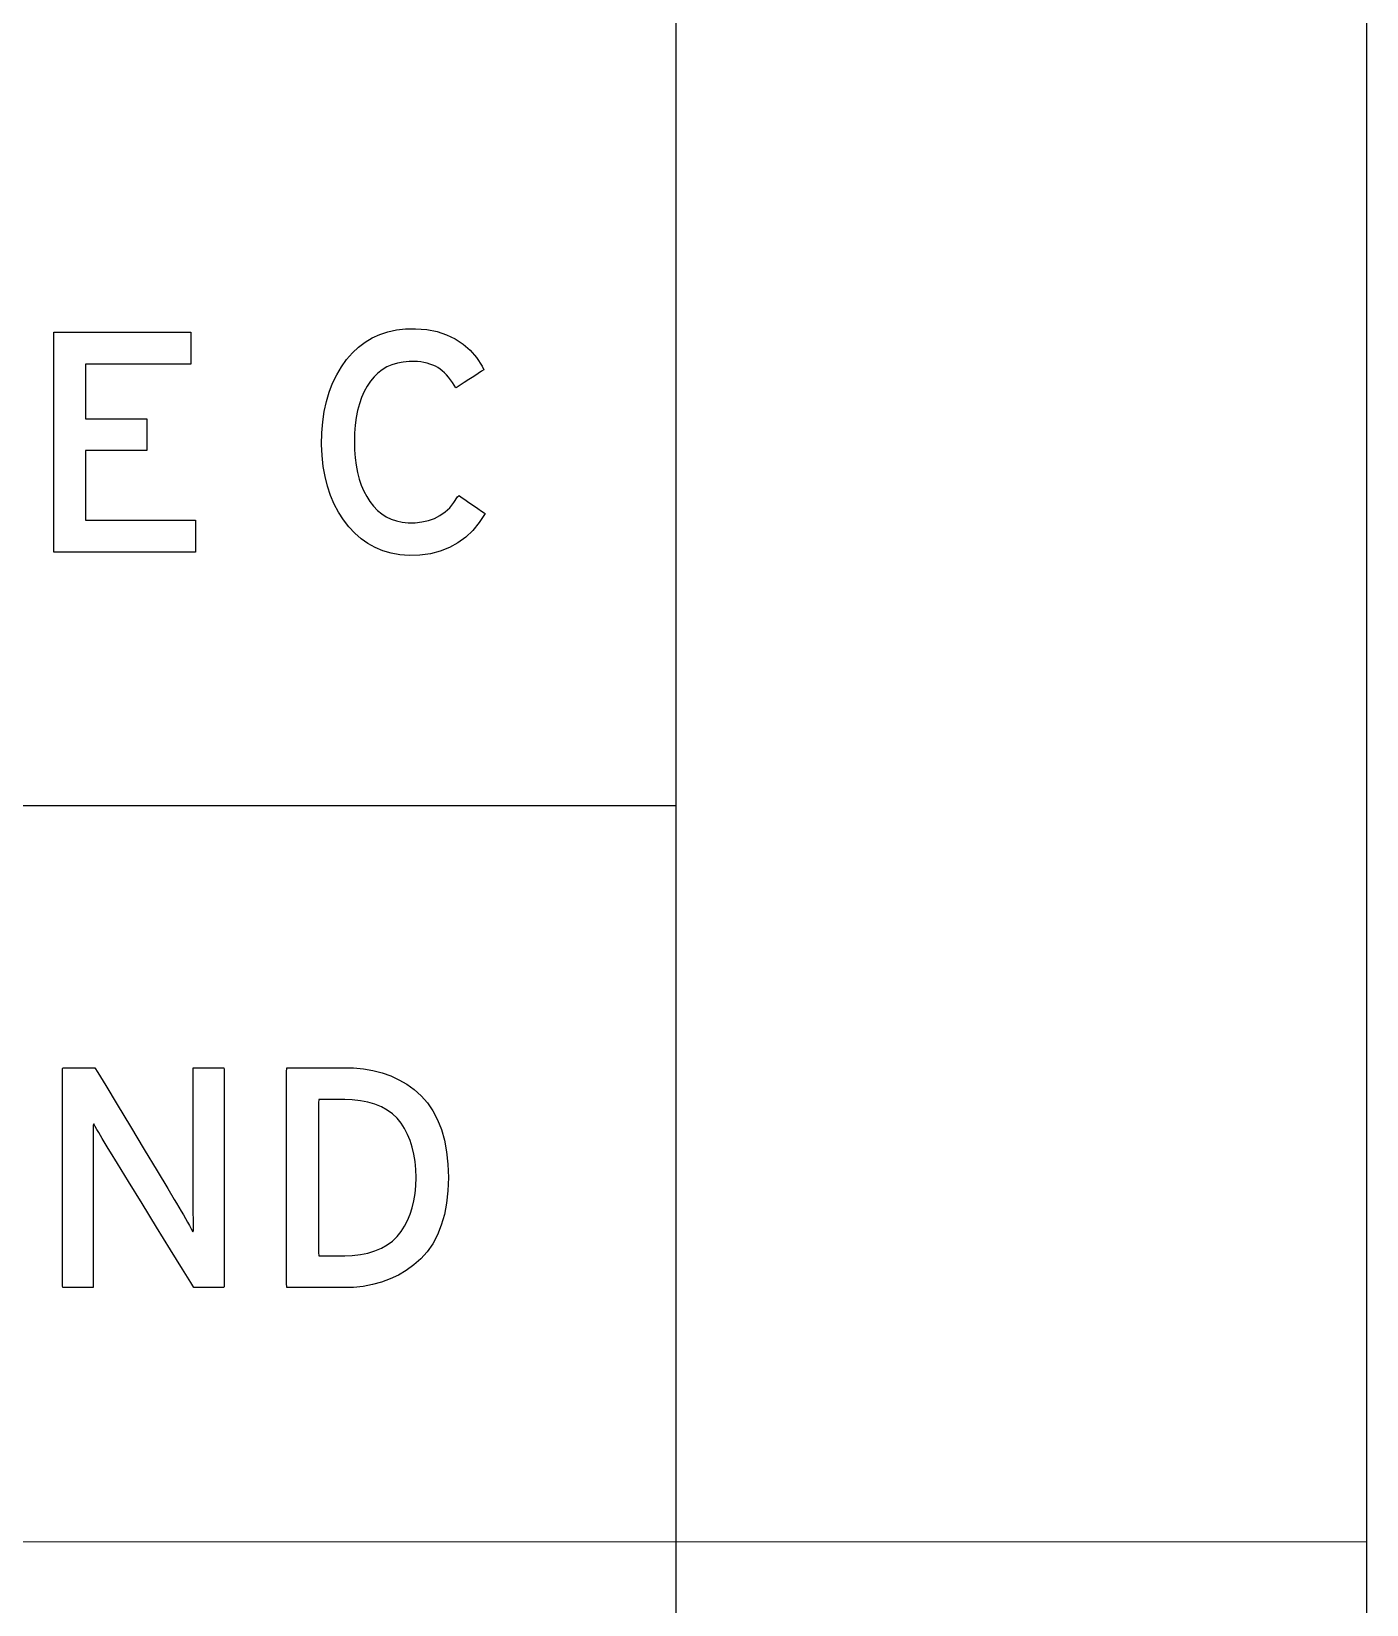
# Model space of a CAD drawing. Extents: x 1 to 47.7, y 0.2 to 35.
# Drawn here: x 23.657 to 24.247, y 10.037 to 10.732 of the extents above; entities that cross this region are included whole.
import ezdxf

# ---------------------------------------------------------------- set-up
doc = ezdxf.new("R2010")
doc.units = 0
doc.header["$MEASUREMENT"] = 0
for name, color, linetype in [('4_1__4U__UP_TO_ONE_IO_BOAR', 7, 'CONTINUOUS'), ('4_2__4U__FRONT_PANEL_W_24_', 7, 'CONTINUOUS'), ('5_1___24__TARGET_LEDS___12', 7, 'CONTINUOUS')]:
    doc.layers.add(name, color=color, linetype=linetype)

msp = doc.modelspace()

# ---------------------------------------------------------------- linework, layer by layer
at = {"layer": '4_1__4U__UP_TO_ONE_IO_BOAR'}
for points in [[(24.24675, 11.36878), (24.24675, 8.65629)], [(23.66649, 10.50197), (23.66649, 10.59915), (23.72716, 10.59915), (23.72716, 10.58505), (23.6806, 10.58505), (23.6806, 10.56089), (23.70764, 10.56089), (23.70764, 10.5468), (23.6806, 10.5468), (23.6806, 10.51607), (23.72919, 10.51607), (23.72919, 10.50197), (23.66649, 10.50197)], [(21.57681, 10.06468), (24.24675, 10.06479)]]:
    msp.add_lwpolyline(points, dxfattribs=at)
for points in [[(23.85714, 10.51899), (23.85459, 10.51505), (23.85175, 10.51157), (23.8486, 10.50857), (23.84515, 10.50603), (23.8414, 10.50397), (23.83735, 10.50237), (23.83299, 10.50125), (23.82834, 10.50059), (23.82361, 10.50044), (23.81954, 10.50079), (23.81569, 10.50149), (23.81204, 10.50255), (23.8086, 10.50396), (23.80538, 10.50572), (23.80236, 10.50784), (23.79955, 10.51031), (23.79696, 10.51314), (23.79454, 10.51626), (23.79236, 10.5196), (23.79046, 10.52317), (23.78884, 10.52698), (23.78749, 10.53102), (23.78643, 10.5353), (23.78564, 10.53982), (23.78514, 10.54458), (23.78491, 10.54957), (23.78501, 10.55464), (23.78541, 10.5595), (23.78608, 10.56412), (23.78703, 10.56851), (23.78827, 10.57268), (23.78978, 10.57661), (23.79157, 10.58031), (23.79363, 10.58378), (23.79598, 10.58701), (23.79849, 10.58994), (23.80121, 10.59251), (23.80414, 10.59473), (23.80728, 10.5966), (23.81064, 10.59812), (23.8142, 10.5993), (23.81798, 10.60012), (23.82196, 10.60059), (23.82645, 10.60067), (23.83136, 10.60025), (23.83592, 10.59936), (23.84013, 10.598), (23.84398, 10.59617), (23.84748, 10.59388), (23.85063, 10.59111), (23.85342, 10.58788), (23.85587, 10.58418), (23.85657, 10.58246), (23.85564, 10.58185), (23.85408, 10.58085), (23.85213, 10.57959), (23.85, 10.57822), (23.84792, 10.57688), (23.84612, 10.57572), (23.84483, 10.57488), (23.84426, 10.57452), (23.84355, 10.57567), (23.84272, 10.57693), (23.84187, 10.57811), (23.84099, 10.57921), (23.8401, 10.58023), (23.83918, 10.58117), (23.83824, 10.58203), (23.83728, 10.58281), (23.83628, 10.5835), (23.83519, 10.58409), (23.83403, 10.58461), (23.8328, 10.58506), (23.83151, 10.58543), (23.83015, 10.58573), (23.82873, 10.58595), (23.82724, 10.58611), (23.82568, 10.58619), (23.8236, 10.58617), (23.82091, 10.58592), (23.81838, 10.58544), (23.816, 10.58471), (23.81378, 10.58374), (23.81172, 10.58253), (23.80981, 10.58107), (23.80807, 10.57938), (23.80647, 10.57745), (23.80501, 10.57526), (23.80371, 10.57286), (23.80258, 10.57028), (23.80162, 10.56751), (23.80083, 10.56455), (23.80022, 10.56141), (23.79978, 10.55807), (23.79951, 10.55455), (23.79941, 10.55085), (23.79949, 10.54716), (23.79973, 10.54365), (23.80015, 10.54033), (23.80074, 10.5372), (23.8015, 10.53425), (23.80244, 10.53148), (23.80355, 10.52889), (23.80483, 10.52649), (23.80627, 10.52426), (23.80784, 10.52219), (23.80957, 10.52039), (23.81146, 10.51884), (23.8135, 10.51755), (23.8157, 10.51651), (23.81805, 10.51574), (23.82056, 10.51521), (23.82323, 10.51495), (23.82621, 10.51495), (23.82926, 10.51526), (23.8321, 10.51588), (23.83475, 10.51683), (23.8372, 10.5181), (23.83946, 10.51968), (23.84151, 10.52158), (23.84337, 10.52381), (23.84502, 10.52635), (23.84567, 10.52692), (23.84663, 10.52625), (23.84815, 10.5252), (23.85002, 10.52391), (23.85202, 10.52253), (23.85394, 10.5212), (23.85558, 10.52007), (23.85671, 10.51928)], [(23.72843, 10.17699), (23.72707, 10.17921), (23.72341, 10.18515), (23.71815, 10.19369), (23.71197, 10.20373), (23.70555, 10.21416), (23.69956, 10.22389), (23.69469, 10.23179), (23.69162, 10.23678), (23.69064, 10.23839), (23.68973, 10.23991), (23.68885, 10.24139), (23.68799, 10.24283), (23.68717, 10.24422), (23.68638, 10.24557), (23.68561, 10.24688), (23.68488, 10.24815), (23.68417, 10.24937), (23.68388, 10.24858), (23.68388, 10.24624), (23.68389, 10.24383), (23.6839, 10.24134), (23.68391, 10.23878), (23.68393, 10.23614), (23.68395, 10.23343), (23.68398, 10.23065), (23.68401, 10.22778), (23.68401, 10.226), (23.68401, 10.22148), (23.68401, 10.21467), (23.68401, 10.2065), (23.68401, 10.19786), (23.68401, 10.18968), (23.68401, 10.18288), (23.68401, 10.17835), (23.684, 10.17699), (23.68337, 10.17699), (23.68194, 10.17699), (23.67995, 10.17699), (23.67767, 10.17699), (23.67533, 10.17699), (23.67319, 10.17699), (23.67149, 10.17699), (23.67048, 10.17699), (23.67032, 10.17767), (23.67032, 10.18397), (23.67032, 10.19542), (23.67032, 10.21028), (23.67032, 10.22677), (23.67032, 10.24314), (23.67032, 10.25762), (23.67032, 10.26845), (23.67032, 10.27386), (23.67059, 10.27417), (23.67177, 10.27417), (23.67363, 10.27417), (23.67593, 10.27417), (23.67839, 10.27417), (23.68076, 10.27417), (23.68278, 10.27417), (23.68418, 10.27417), (23.68471, 10.27417), (23.68601, 10.27201), (23.68949, 10.26623), (23.69451, 10.25792), (23.7004, 10.24815), (23.70653, 10.23799), (23.71223, 10.22853), (23.71688, 10.22083), (23.7198, 10.21598), (23.72079, 10.21432), (23.72184, 10.21252), (23.72285, 10.21078), (23.72382, 10.2091), (23.72474, 10.20748), (23.72562, 10.20593), (23.72645, 10.20444), (23.72725, 10.20301), (23.72799, 10.20164), (23.72828, 10.20242), (23.72826, 10.20483), (23.72823, 10.20731), (23.72821, 10.20985), (23.7282, 10.21246), (23.72818, 10.21515), (23.72817, 10.21789), (23.72817, 10.22071), (23.72816, 10.2236), (23.72816, 10.22537), (23.72816, 10.22988), (23.72816, 10.23665), (23.72816, 10.24479), (23.72816, 10.25339), (23.72816, 10.26153), (23.72816, 10.26831), (23.72816, 10.27281), (23.72817, 10.27417), (23.72881, 10.27417), (23.73024, 10.27417), (23.73222, 10.27417), (23.73451, 10.27417), (23.73685, 10.27417), (23.73899, 10.27417), (23.74069, 10.27417), (23.74169, 10.27417), (23.74186, 10.27349), (23.74186, 10.26719), (23.74186, 10.25573), (23.74186, 10.24088), (23.74186, 10.22438), (23.74186, 10.20802), (23.74186, 10.19354), (23.74186, 10.18271), (23.74186, 10.17729), (23.74161, 10.17699), (23.74051, 10.17699), (23.73877, 10.17699), (23.73662, 10.17699), (23.73432, 10.17699), (23.73211, 10.17699), (23.73023, 10.17699), (23.72892, 10.17699)], [(23.84101, 10.22558), (23.84076, 10.21974), (23.84015, 10.21429), (23.83917, 10.20923), (23.83782, 10.20456), (23.8361, 10.20027), (23.83401, 10.19637), (23.83156, 10.19286), (23.82874, 10.18973), (23.8256, 10.187), (23.8223, 10.18461), (23.81882, 10.18255), (23.81518, 10.18081), (23.81137, 10.1794), (23.8074, 10.17831), (23.80326, 10.17755), (23.79895, 10.17711), (23.7951, 10.17699), (23.79384, 10.17699), (23.79099, 10.17699), (23.78708, 10.17699), (23.78262, 10.17699), (23.77812, 10.17699), (23.7741, 10.17699), (23.77107, 10.17699), (23.76955, 10.17699), (23.76946, 10.17896), (23.76946, 10.18741), (23.76946, 10.20073), (23.76946, 10.21697), (23.76946, 10.23419), (23.76946, 10.25043), (23.76946, 10.26374), (23.76946, 10.27219), (23.76955, 10.27417), (23.77107, 10.27417), (23.7741, 10.27417), (23.77812, 10.27417), (23.78262, 10.27417), (23.78708, 10.27417), (23.79099, 10.27417), (23.79384, 10.27417), (23.7951, 10.27417), (23.79902, 10.27409), (23.8034, 10.2737), (23.8076, 10.27298), (23.81162, 10.27193), (23.81545, 10.27055), (23.81911, 10.26885), (23.82258, 10.26682), (23.82588, 10.26447), (23.82897, 10.26175), (23.83174, 10.25861), (23.83414, 10.25508), (23.83619, 10.25115), (23.83787, 10.24683), (23.8392, 10.24211), (23.84016, 10.23699), (23.84077, 10.23148)], [(23.82663, 10.22558), (23.82653, 10.22921), (23.82622, 10.23266), (23.82571, 10.23594), (23.82499, 10.23903), (23.82407, 10.24194), (23.82294, 10.24467), (23.82161, 10.24723), (23.82007, 10.2496), (23.81828, 10.25179), (23.81622, 10.25374), (23.81389, 10.25542), (23.81131, 10.25685), (23.80847, 10.25801), (23.80538, 10.25892), (23.80203, 10.25956), (23.79842, 10.25995), (23.79512, 10.26007), (23.79455, 10.26007), (23.79326, 10.26007), (23.7915, 10.26007), (23.78949, 10.26007), (23.78747, 10.26007), (23.78566, 10.26007), (23.78429, 10.26007), (23.78361, 10.26007), (23.78357, 10.25867), (23.78357, 10.25267), (23.78357, 10.24322), (23.78357, 10.23169), (23.78357, 10.21947), (23.78357, 10.20794), (23.78357, 10.19849), (23.78357, 10.19249), (23.78361, 10.19109), (23.78429, 10.19109), (23.78566, 10.19109), (23.78747, 10.19109), (23.78949, 10.19109), (23.7915, 10.19109), (23.79326, 10.19109), (23.79455, 10.19109), (23.79512, 10.19109), (23.79842, 10.19121), (23.80203, 10.1916), (23.80538, 10.19226), (23.80847, 10.19319), (23.81131, 10.19438), (23.81389, 10.19584), (23.81622, 10.19756), (23.81828, 10.19954), (23.82007, 10.20176), (23.82161, 10.20413), (23.82294, 10.20667), (23.82407, 10.20939), (23.82499, 10.21228), (23.82571, 10.21534), (23.82622, 10.21858), (23.82653, 10.22199)]]:
    msp.add_lwpolyline(points, close=True, dxfattribs=at)
at = {"layer": '4_2__4U__FRONT_PANEL_W_24_'}
for points in [[(23.94141, 11.427), (23.94141, 8.70187)], [(22.56645, 10.39004), (23.94141, 10.39004)]]:
    msp.add_lwpolyline(points, dxfattribs=at)
at = {"layer": '5_1___24__TARGET_LEDS___12'}
for points in [[(23.94141, 11.427), (23.94141, 8.70187)], [(22.56645, 10.39004), (23.94141, 10.39004)]]:
    msp.add_lwpolyline(points, dxfattribs=at)

doc.saveas('drawing.dxf')
